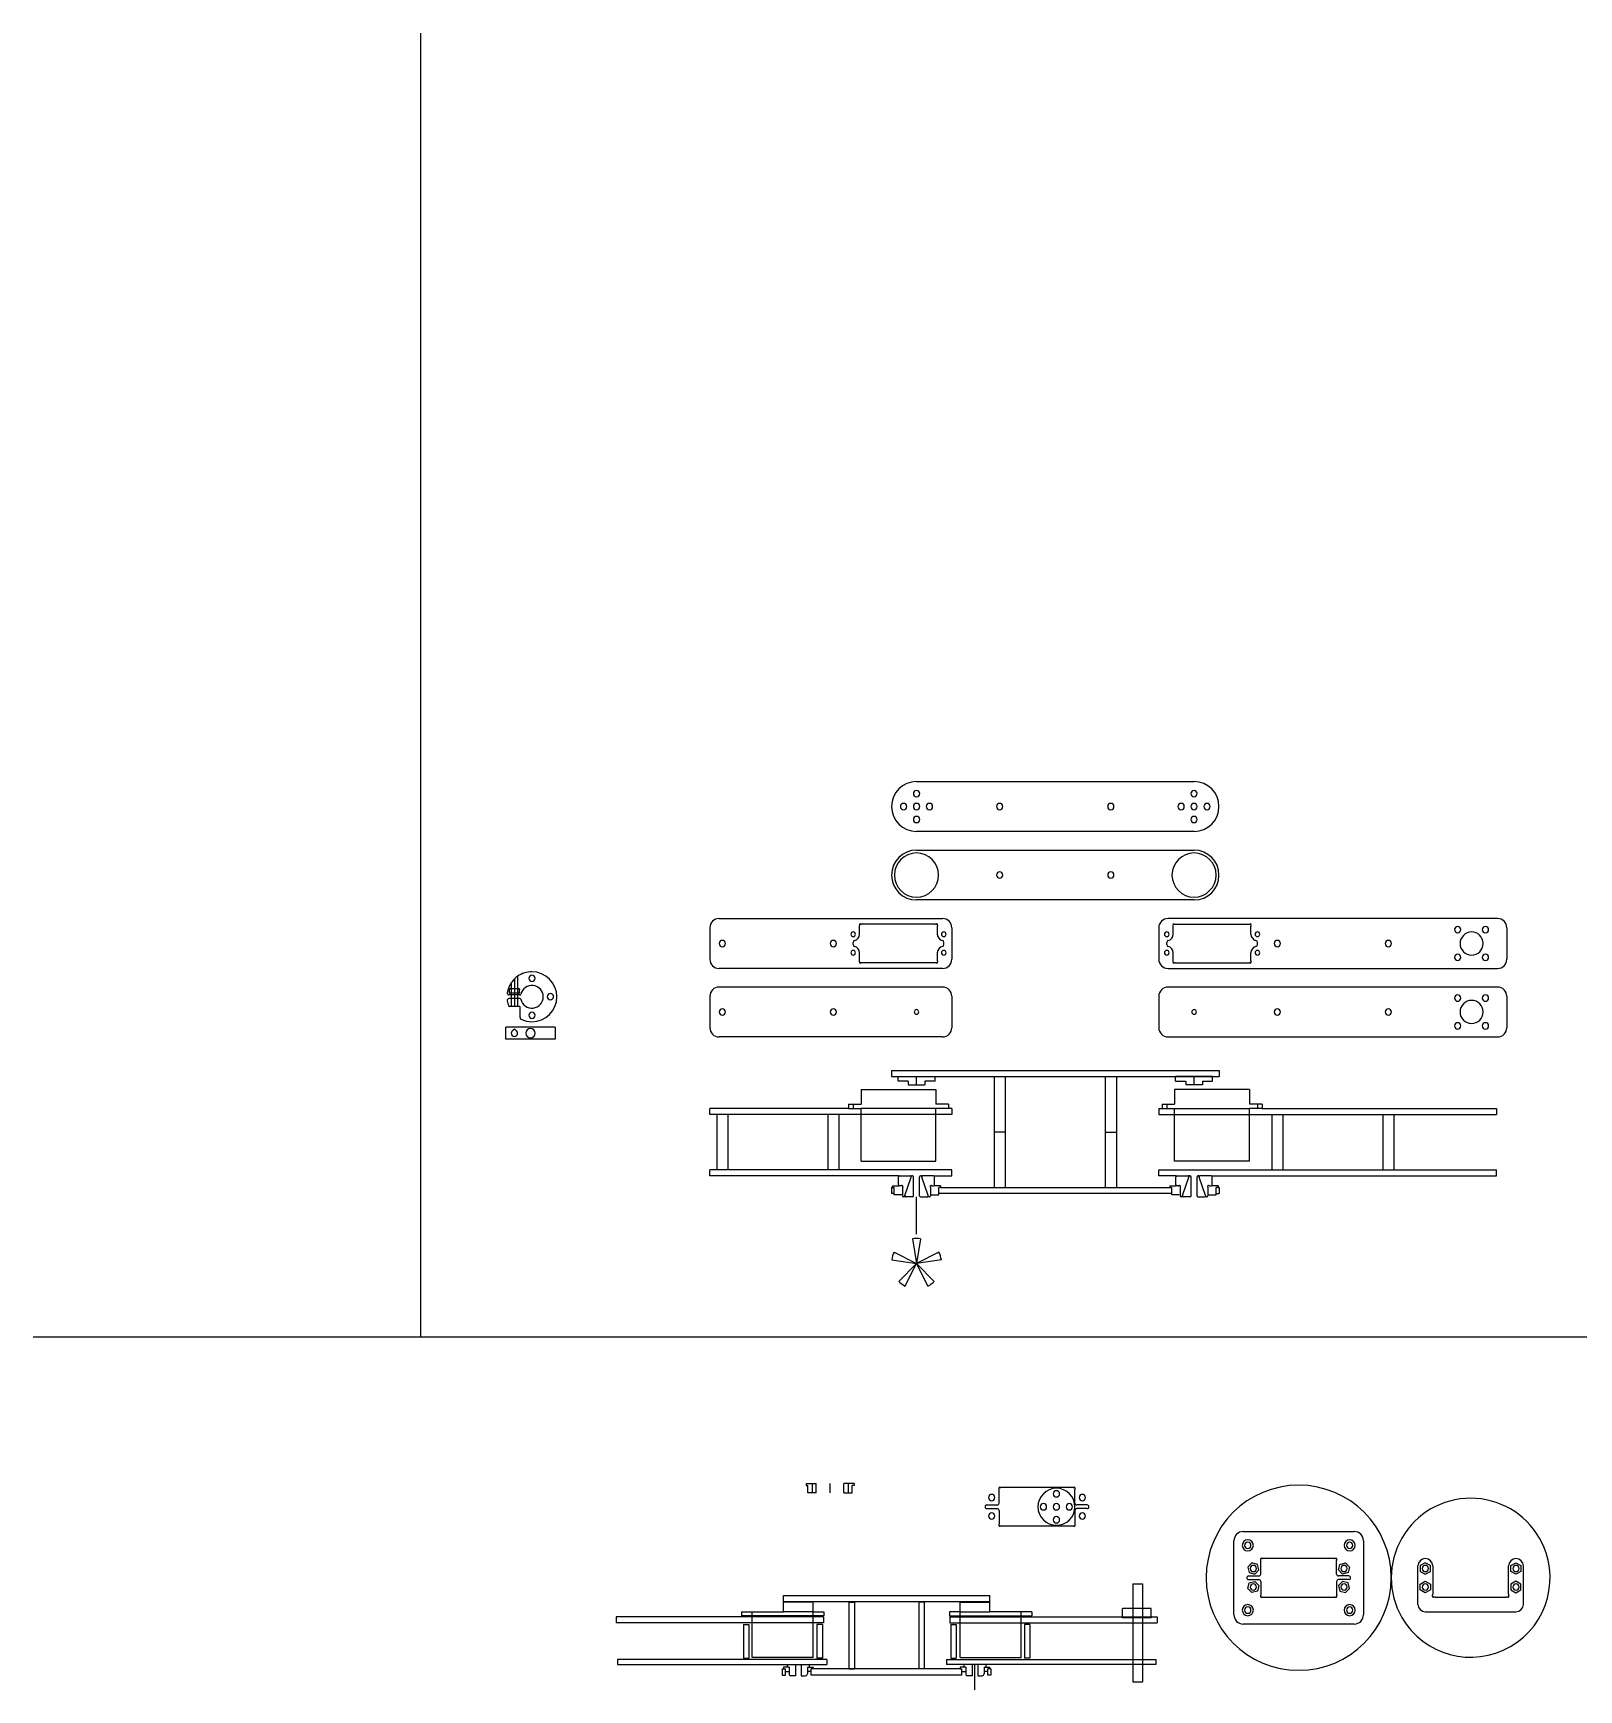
# Model space of a CAD drawing. Header units: inches. Extents: x -19.2 to 42.1, y -25 to 10.3.
# Drawn here: x -19.19 to 13.7, y -24.97 to 10.27 of the extents above; entities that cross this region are included whole.
import ezdxf

# ---------------------------------------------------------------- set-up
doc = ezdxf.new("R2010")
doc.units = ezdxf.units.IN
doc.layers.get('0').update_dxf_attribs({"linetype": 'CONTINUOUS'})
for name, color, linetype in [('1', 7, 'CONTINUOUS'), ('2', 7, 'CONTINUOUS'), ('22', 7, 'CONTINUOUS'), ('25', 7, 'CONTINUOUS'), ('3', 7, 'CONTINUOUS'), ('4', 7, 'CONTINUOUS'), ('5', 7, 'CONTINUOUS'), ('6', 7, 'CONTINUOUS'), ('9', 7, 'CONTINUOUS')]:
    doc.layers.add(name, color=color, linetype=linetype)

msp = doc.modelspace()

# ---------------------------------------------------------------- linework, layer by layer
at = {"color": 0, "linetype": 'CONTINUOUS'}
for p, q in [((-0.908, -14.245), (-0.908, -14.284)), ((-0.908, -14.245), (-0.78, -14.245)), ((-0.869, -14.442), (-0.869, -14.409)), ((-0.711, -14.442), (-0.869, -14.442)), ((-0.081, -14.442), (0.076, -14.442)), ((0.115, -14.245), (-0.012, -14.245)), ((0.076, -14.442), (0.076, -14.409)), ((0.115, -14.245), (0.115, -14.284)), ((4.997, -14.245), (4.997, -14.284)), ((4.997, -14.245), (5.125, -14.245)), ((5.037, -14.442), (5.037, -14.409)), ((5.194, -14.442), (5.037, -14.442)), ((5.824, -14.442), (5.982, -14.442)), ((6.021, -14.245), (5.893, -14.245)), ((5.982, -14.442), (5.982, -14.409)), ((6.021, -14.245), (6.021, -14.284)), ((-3.148, -24.43), (-3.148, -24.485)), ((-3.109, -24.485), (-3.148, -24.485)), ((-3.109, -24.485), (-3.109, -24.58)), ((-3.109, -24.58), (-3.109, -24.63)), ((-2.972, -24.669), (-3.069, -24.669)), ((-2.972, -24.43), (-2.972, -24.669)), ((-2.854, -24.43), (-2.854, -24.669)), ((-2.854, -24.669), (-2.756, -24.669)), ((-2.717, -24.485), (-2.717, -24.58)), ((-2.717, -24.485), (-2.678, -24.485)), ((-2.717, -24.58), (-2.717, -24.63)), ((-2.678, -24.43), (-2.678, -24.485)), ((0.846, -24.969), (0.846, -24.43))]:
    msp.add_line(p, q, dxfattribs=at)
for centre, start, end in [((-3.069, -24.63), 180, 270), ((-2.756, -24.63), 270, 360)]:
    msp.add_arc(centre, 0.0394, start, end, dxfattribs=at)
at = {"layer": '1', "color": 1, "linetype": 'CONTINUOUS'}
for p, q in [((4.597, -23.24), (3.99, -23.24)), ((3.99, -23.434), (3.99, -23.24)), ((4.597, -23.434), (4.597, -23.24)), ((4.597, -23.434), (3.99, -23.434)), ((-3.148, -24.485), (-3.227, -24.485)), ((-3.227, -24.485), (-3.227, -24.525)), ((-3.227, -24.525), (-3.187, -24.525)), ((-3.187, -24.58), (-3.187, -24.525)), ((-3.187, -24.58), (-3.109, -24.58)), ((-2.638, -24.58), (-2.717, -24.58)), ((-2.599, -24.525), (-2.638, -24.525)), ((-2.638, -24.58), (-2.638, -24.525)), ((-2.599, -24.485), (-2.599, -24.525)), ((0.532, -24.485), (0.532, -24.525)), ((0.611, -24.485), (0.532, -24.485)), ((0.532, -24.525), (0.571, -24.525)), ((0.571, -24.58), (0.571, -24.525)), ((0.571, -24.58), (0.65, -24.58)), ((1.12, -24.58), (1.042, -24.58)), ((1.081, -24.485), (1.16, -24.485)), ((1.16, -24.525), (1.12, -24.525)), ((1.12, -24.58), (1.12, -24.525)), ((1.16, -24.485), (1.16, -24.525))]:
    msp.add_line(p, q, dxfattribs=at)
at = {"layer": '2', "color": 2, "linetype": 'CONTINUOUS'}
for p, q in [((-0.79, -12.02), (-0.79, -11.922)), ((-0.79, -11.922), (-0.396, -11.922)), ((-0.396, -11.922), (-0.003, -11.922)), ((-0.003, -12.02), (-0.003, -11.922)), ((5.509, -11.922), (5.115, -11.922)), ((5.115, -12.02), (5.115, -11.922)), ((5.903, -11.922), (5.509, -11.922)), ((5.903, -12.02), (5.903, -11.922)), ((-1.577, -12.201), (0.017, -12.201)), ((-1.577, -12.201), (-1.577, -12.508)), ((-0.573, -12.02), (-0.79, -12.02)), ((-0.573, -12.02), (-0.573, -12.099)), ((-0.573, -12.099), (-0.396, -12.099)), ((-0.396, -12.099), (-0.219, -12.099)), ((-0.219, -12.02), (-0.219, -12.099)), ((-0.003, -12.02), (-0.219, -12.02)), ((0.017, -12.201), (0.017, -12.508)), ((6.69, -12.201), (5.096, -12.201)), ((5.096, -12.201), (5.096, -12.508)), ((5.115, -12.02), (5.332, -12.02)), ((5.332, -12.02), (5.332, -12.099)), ((5.509, -12.099), (5.332, -12.099)), ((5.686, -12.099), (5.509, -12.099)), ((5.686, -12.02), (5.686, -12.099)), ((5.686, -12.02), (5.903, -12.02)), ((6.69, -12.201), (6.69, -12.508)), ((-1.843, -12.508), (-1.577, -12.508)), ((-1.843, -12.508), (-1.843, -12.603)), ((-1.843, -12.603), (-1.577, -12.603)), ((-1.577, -13.725), (-1.577, -12.603)), ((0.283, -12.508), (0.017, -12.508)), ((0.283, -12.603), (0.017, -12.603)), ((0.017, -13.725), (0.017, -12.603)), ((0.283, -12.508), (0.283, -12.603)), ((4.83, -12.508), (4.83, -12.603)), ((4.83, -12.508), (5.096, -12.508)), ((4.83, -12.603), (5.096, -12.603)), ((5.096, -13.725), (5.096, -12.603)), ((6.956, -12.508), (6.69, -12.508)), ((6.956, -12.603), (6.69, -12.603)), ((6.69, -13.725), (6.69, -12.603)), ((6.956, -12.508), (6.956, -12.603)), ((-1.577, -13.725), (0.017, -13.725)), ((6.69, -13.725), (5.096, -13.725)), ((6.74, -22.269), (6.653, -22.356)), ((6.653, -22.356), (6.685, -22.474)), ((6.685, -22.474), (6.803, -22.506)), ((6.858, -22.301), (6.74, -22.269)), ((6.803, -22.506), (6.89, -22.419)), ((6.89, -22.419), (6.858, -22.301)), ((8.582, -22.419), (8.614, -22.301)), ((8.669, -22.506), (8.582, -22.419)), ((8.614, -22.301), (8.732, -22.269)), ((8.787, -22.474), (8.669, -22.506)), ((8.732, -22.269), (8.819, -22.356)), ((8.819, -22.356), (8.787, -22.474)), ((10.43, -22.265), (10.324, -22.326)), ((10.324, -22.326), (10.324, -22.449)), ((10.324, -22.449), (10.43, -22.51)), ((10.537, -22.326), (10.43, -22.265)), ((10.43, -22.51), (10.537, -22.449)), ((10.537, -22.449), (10.537, -22.326)), ((12.253, -22.326), (12.359, -22.265)), ((12.253, -22.449), (12.253, -22.326)), ((12.359, -22.51), (12.253, -22.449)), ((12.359, -22.265), (12.466, -22.326)), ((12.466, -22.449), (12.359, -22.51)), ((12.466, -22.326), (12.466, -22.449)), ((6.653, -22.813), (6.685, -22.694)), ((6.74, -22.9), (6.653, -22.813)), ((6.685, -22.694), (6.803, -22.663)), ((6.858, -22.868), (6.74, -22.9)), ((6.803, -22.663), (6.89, -22.749)), ((6.89, -22.749), (6.858, -22.868)), ((8.669, -22.663), (8.582, -22.749)), ((8.582, -22.749), (8.614, -22.868)), ((8.614, -22.868), (8.732, -22.9)), ((8.787, -22.694), (8.669, -22.663)), ((8.732, -22.9), (8.819, -22.813)), ((8.819, -22.813), (8.787, -22.694)), ((10.324, -22.72), (10.43, -22.658)), ((10.324, -22.842), (10.324, -22.72)), ((10.43, -22.904), (10.324, -22.842)), ((10.43, -22.658), (10.537, -22.72)), ((10.537, -22.842), (10.43, -22.904)), ((10.537, -22.72), (10.537, -22.842)), ((12.359, -22.658), (12.253, -22.72)), ((12.253, -22.72), (12.253, -22.842)), ((12.253, -22.842), (12.359, -22.904)), ((12.466, -22.72), (12.359, -22.658)), ((12.359, -22.904), (12.466, -22.842)), ((12.466, -22.842), (12.466, -22.72)), ((-3.23, -23.31), (-3.23, -23.104)), ((-2.597, -23.104), (-3.23, -23.104)), ((-2.597, -23.31), (-2.597, -23.104)), ((0.53, -23.31), (0.53, -23.104)), ((0.53, -23.104), (1.163, -23.104)), ((1.163, -23.31), (1.163, -23.104)), ((-4.123, -23.31), (-4.123, -23.392)), ((-4.123, -23.31), (-3.23, -23.31)), ((-2.37, -23.392), (-4.123, -23.392)), ((-3.896, -24.281), (-3.896, -23.31)), ((-2.597, -23.31), (-3.23, -23.31)), ((-2.597, -23.31), (-2.37, -23.31)), ((-2.597, -24.281), (-2.597, -23.31)), ((-2.37, -23.31), (-2.37, -23.392)), ((0.53, -23.31), (0.303, -23.31)), ((0.303, -23.31), (0.303, -23.392)), ((0.303, -23.392), (2.056, -23.392)), ((0.53, -24.281), (0.53, -23.31)), ((0.53, -23.31), (1.163, -23.31)), ((2.056, -23.31), (1.163, -23.31)), ((1.829, -24.281), (1.829, -23.31)), ((2.056, -23.31), (2.056, -23.392)), ((-2.597, -24.281), (-3.896, -24.281)), ((0.53, -24.281), (1.829, -24.281)), ((-2.678, -24.485), (-2.599, -24.485))]:
    msp.add_line(p, q, dxfattribs=at)
for centre, start, end in [((6.653, -21.895), 360, 180), ((8.819, -21.895), 360, 180), ((6.653, -21.895), 180, 360), ((8.819, -21.895), 180, 360), ((6.653, -23.273), 360, 180), ((8.819, -23.273), 360, 180), ((6.653, -23.273), 180, 360), ((8.819, -23.273), 180, 360)]:
    msp.add_arc(centre, 0.118, start, end, dxfattribs=at)
at = {"layer": '22', "color": 22, "linetype": 'CONTINUOUS'}
for p, q in [((-0.396, -12.099), (-0.396, -11.922)), ((5.509, -12.099), (5.509, -11.922)), ((-1.745, -12.508), (-1.745, -12.603)), ((4.928, -12.508), (4.928, -12.603)), ((6.858, -12.508), (6.858, -12.603))]:
    msp.add_line(p, q, dxfattribs=at)
at = {"layer": '25', "color": 25, "linetype": 'CONTINUOUS'}
for p, q in [((-8.952, -9.846), (-8.952, -10.431)), ((-8.885, -9.79), (-8.885, -10.431)), ((-9.019, -9.926), (-9.019, -10.431))]:
    msp.add_line(p, q, dxfattribs=at)
at = {"layer": '3', "color": 3, "linetype": 'CONTINUOUS'}
for p, q in [((-0.396, -5.648), (5.509, -5.648)), ((5.509, -6.711), (-0.396, -6.711)), ((-0.396, -7.104), (5.509, -7.104)), ((5.509, -8.167), (-0.396, -8.167)), ((-4.794, -8.758), (-4.794, -9.427)), ((-4.597, -8.561), (0.157, -8.561)), ((-1.607, -8.896), (-1.607, -8.723)), ((0.007, -8.683), (-1.568, -8.683)), ((0.047, -8.896), (0.047, -8.723)), ((0.354, -8.758), (0.354, -9.427)), ((4.759, -8.758), (4.759, -9.427)), ((11.968, -8.561), (4.956, -8.561)), ((5.066, -8.896), (5.066, -8.723)), ((5.106, -8.683), (6.68, -8.683)), ((6.72, -8.896), (6.72, -8.723)), ((12.165, -8.758), (12.165, -9.427)), ((-1.745, -9.117), (-1.745, -9.068)), ((0.184, -9.117), (0.184, -9.068)), ((4.928, -9.117), (4.928, -9.068)), ((6.858, -9.117), (6.858, -9.068)), ((-1.607, -9.463), (-1.607, -9.289)), ((0.007, -9.502), (-1.568, -9.502)), ((0.047, -9.463), (0.047, -9.289)), ((5.066, -9.463), (5.066, -9.289)), ((5.106, -9.502), (6.68, -9.502)), ((6.72, -9.463), (6.72, -9.289)), ((0.157, -9.624), (-4.597, -9.624)), ((4.956, -9.624), (11.968, -9.624)), ((-4.794, -10.215), (-4.794, -10.884)), ((0.157, -10.018), (-4.597, -10.018)), ((0.354, -10.215), (0.354, -10.884)), ((4.759, -10.215), (4.759, -10.884)), ((11.968, -10.018), (4.956, -10.018)), ((12.165, -10.215), (12.165, -10.884)), ((0.157, -11.081), (-4.597, -11.081)), ((4.956, -11.081), (11.968, -11.081)), ((-4.794, -12.728), (-4.794, -12.603)), ((-1.843, -12.603), (-4.794, -12.603)), ((0.017, -12.603), (-1.577, -12.603)), ((0.354, -12.603), (0.283, -12.603)), ((0.354, -12.603), (0.354, -12.728)), ((4.759, -12.603), (4.759, -12.728)), ((4.759, -12.603), (4.83, -12.603)), ((5.096, -12.603), (6.69, -12.603)), ((6.956, -12.603), (11.946, -12.603)), ((11.946, -12.603), (11.946, -12.728)), ((0.354, -12.728), (-4.794, -12.728)), ((-4.648, -12.728), (-4.648, -13.909)), ((-4.412, -12.728), (-4.412, -13.909)), ((-2.286, -12.728), (-2.286, -13.909)), ((-2.05, -12.728), (-2.05, -13.909)), ((4.759, -12.728), (11.946, -12.728)), ((7.163, -12.728), (7.163, -13.909)), ((7.399, -12.728), (7.399, -13.909)), ((9.525, -12.728), (9.525, -13.909)), ((9.761, -12.728), (9.761, -13.909)), ((1.493, -13.103), (1.257, -13.103)), ((1.257, -13.103), (1.257, -14.284)), ((1.493, -13.103), (1.493, -14.284)), ((3.619, -13.103), (3.856, -13.103)), ((3.619, -13.103), (3.619, -14.284)), ((3.856, -13.103), (3.856, -14.284)), ((-4.794, -14.034), (-4.794, -13.909)), ((0.354, -13.909), (-4.794, -13.909)), ((-0.78, -14.034), (-4.794, -14.034)), ((-0.012, -14.034), (0.354, -14.034)), ((0.354, -14.034), (0.354, -13.909)), ((4.759, -14.034), (4.759, -13.909)), ((4.759, -13.909), (11.946, -13.909)), ((5.125, -14.034), (4.759, -14.034)), ((5.893, -14.034), (11.946, -14.034)), ((11.946, -14.034), (11.946, -13.909)), ((-2.747, -20.58), (-2.747, -20.619)), ((-2.747, -20.58), (-2.619, -20.58)), ((-2.747, -20.619), (-2.708, -20.619)), ((-2.708, -20.777), (-2.708, -20.619)), ((-2.619, -20.777), (-2.708, -20.777)), ((-2.619, -20.58), (-2.619, -20.777)), ((-2.619, -20.58), (-2.531, -20.58)), ((-2.531, -20.777), (-2.619, -20.777)), ((-2.531, -20.777), (-2.531, -20.58)), ((-2.235, -20.777), (-2.235, -20.58)), ((-1.852, -20.58), (-1.94, -20.58)), ((-1.94, -20.777), (-1.94, -20.58)), ((-1.94, -20.777), (-1.852, -20.777)), ((-1.852, -20.58), (-1.852, -20.777)), ((-1.724, -20.58), (-1.852, -20.58)), ((-1.852, -20.777), (-1.763, -20.777)), ((-1.763, -20.777), (-1.763, -20.619)), ((-1.724, -20.619), (-1.763, -20.619)), ((-1.724, -20.58), (-1.724, -20.619)), ((-2.379, -23.412), (-6.789, -23.412)), ((-6.789, -23.412), (-6.789, -23.546)), ((-2.379, -23.546), (-6.789, -23.546)), ((-2.379, -23.412), (-2.379, -23.546)), ((0.312, -23.412), (4.722, -23.412)), ((0.312, -23.412), (0.312, -23.546)), ((0.312, -23.546), (4.722, -23.546)), ((4.722, -23.412), (4.722, -23.546)), ((-2.307, -24.322), (-6.762, -24.322)), ((-6.762, -24.322), (-6.762, -24.43)), ((-6.762, -24.43), (-2.307, -24.43)), ((-2.307, -24.322), (-2.307, -24.43)), ((0.24, -24.322), (4.695, -24.322)), ((0.24, -24.322), (0.24, -24.43)), ((0.611, -24.43), (0.24, -24.43)), ((0.611, -24.43), (0.611, -24.485)), ((0.787, -24.43), (0.611, -24.43)), ((0.65, -24.485), (0.611, -24.485)), ((0.65, -24.485), (0.65, -24.58)), ((0.65, -24.58), (0.65, -24.63)), ((0.787, -24.669), (0.689, -24.669)), ((0.787, -24.43), (0.787, -24.669)), ((0.846, -24.43), (0.787, -24.43)), ((0.905, -24.43), (0.846, -24.43)), ((0.905, -24.43), (0.905, -24.669)), ((1.081, -24.43), (0.905, -24.43)), ((0.905, -24.669), (1.002, -24.669)), ((1.042, -24.485), (1.081, -24.485)), ((1.042, -24.485), (1.042, -24.58)), ((1.042, -24.58), (1.042, -24.63)), ((1.081, -24.43), (1.081, -24.485)), ((4.204, -24.43), (1.081, -24.43)), ((4.41, -24.43), (4.204, -24.43)), ((4.695, -24.43), (4.41, -24.43)), ((4.695, -24.322), (4.695, -24.43))]:
    msp.add_line(p, q, dxfattribs=at)
for centre, radius, start, end in [((-0.396, -6.179), 0.531, 90, 270), ((-0.396, -5.904), 0.0669, 90, 270), ((-0.396, -5.904), 0.0669, 270, 90), ((5.509, -5.904), 0.0669, 90, 270), ((5.509, -6.179), 0.531, 270, 90), ((5.509, -5.904), 0.0669, 270, 90), ((-0.672, -6.179), 0.0669, 360, 180), ((-0.672, -6.179), 0.0669, 180, 360), ((-0.396, -6.179), 0.0669, 360, 180), ((-0.396, -6.179), 0.0669, 180, 360), ((-0.121, -6.179), 0.0669, 0, 180), ((-0.121, -6.179), 0.0669, 180, 0), ((1.375, -6.179), 0.0669, 0, 180), ((1.375, -6.179), 0.0669, 180, 0), ((3.738, -6.179), 0.0669, 360, 180), ((3.738, -6.179), 0.0669, 180, 0), ((5.234, -6.179), 0.0669, 360, 180), ((5.234, -6.179), 0.0669, 180, 360), ((5.509, -6.179), 0.0669, 360, 180), ((5.509, -6.179), 0.0669, 180, 360), ((5.785, -6.179), 0.0669, 0, 180), ((5.785, -6.179), 0.0669, 180, 0), ((-0.396, -6.455), 0.0669, 90, 270), ((-0.396, -6.455), 0.0669, 270, 90), ((5.509, -6.455), 0.0669, 90, 270), ((5.509, -6.455), 0.0669, 270, 90), ((-0.396, -7.636), 0.531, 90, 270), ((5.509, -7.636), 0.531, 270, 90), ((1.375, -7.636), 0.0669, 360, 180), ((1.375, -7.636), 0.0669, 180, 0), ((3.738, -7.636), 0.0669, 360, 180), ((3.738, -7.636), 0.0669, 180, 0), ((-4.597, -8.758), 0.197, 90, 180), ((-1.593, -8.697), 0.0197, 64.4712, 205.5288), ((-1.646, -8.723), 0.0394, 360, 25.5288), ((-1.568, -8.644), 0.0394, 244.4712, 270), ((0.007, -8.644), 0.0394, 270, 295.5288), ((0.033, -8.697), 0.0197, 334.4712, 115.5288), ((0.086, -8.723), 0.0394, 154.4712, 180), ((0.157, -8.758), 0.197, 360, 90), ((4.956, -8.758), 0.197, 90, 180), ((5.08, -8.697), 0.0197, 64.4712, 205.5288), ((5.027, -8.723), 0.0394, 360, 25.5288), ((5.106, -8.644), 0.0394, 244.4712, 270), ((6.68, -8.644), 0.0394, 270, 295.5288), ((6.706, -8.697), 0.0197, 334.4712, 115.5288), ((6.759, -8.723), 0.0394, 154.4712, 180), ((11.119, -8.797), 0.0669, 360, 180), ((11.119, -8.797), 0.0669, 180, 360), ((11.71, -8.797), 0.0669, 360, 180), ((11.71, -8.797), 0.0669, 180, 360), ((11.968, -8.758), 0.197, 360, 90), ((-4.53, -9.093), 0.0669, 360, 180), ((-4.53, -9.093), 0.0669, 180, 360), ((-2.168, -9.093), 0.0669, 360, 180), ((-2.168, -9.093), 0.0669, 180, 360), ((-1.705, -9.068), 0.0394, 102.8396, 180), ((-1.705, -9.117), 0.0394, 180, 257.1604), ((-1.745, -8.896), 0.138, 282.8396, 0), ((-1.745, -9.289), 0.138, 360, 77.1604), ((0.184, -8.896), 0.138, 180, 257.1604), ((0.184, -9.289), 0.138, 102.8396, 180), ((0.145, -9.068), 0.0394, 360, 77.1604), ((0.145, -9.117), 0.0394, 282.8396, 360), ((4.968, -9.068), 0.0394, 102.8396, 180), ((4.968, -9.117), 0.0394, 180, 257.1604), ((4.928, -8.896), 0.138, 282.8396, 0), ((4.928, -9.289), 0.138, 360, 77.1604), ((6.858, -8.896), 0.138, 180, 257.1604), ((6.858, -9.289), 0.138, 102.8396, 180), ((6.818, -9.068), 0.0394, 360, 77.1604), ((6.818, -9.117), 0.0394, 282.8396, 0), ((7.281, -9.093), 0.0669, 360, 180), ((7.281, -9.093), 0.0669, 180, 360), ((9.643, -9.093), 0.0669, 360, 180), ((9.643, -9.093), 0.0669, 180, 360), ((11.415, -9.093), 0.246, 360, 180), ((11.415, -9.093), 0.246, 180, 360), ((-4.597, -9.427), 0.197, 180, 270), ((-1.593, -9.488), 0.0197, 154.4712, 295.5288), ((-1.646, -9.463), 0.0394, 334.4712, 360), ((-1.568, -9.541), 0.0394, 90, 115.5288), ((0.007, -9.541), 0.0394, 64.4712, 90), ((0.033, -9.488), 0.0197, 244.4712, 25.5288), ((0.086, -9.463), 0.0394, 180, 205.5288), ((0.157, -9.427), 0.197, 270, 0), ((4.956, -9.427), 0.197, 180, 270), ((5.08, -9.488), 0.0197, 154.4712, 295.5288), ((5.027, -9.463), 0.0394, 334.4712, 360), ((5.106, -9.541), 0.0394, 90, 115.5288), ((6.68, -9.541), 0.0394, 64.4712, 90), ((6.706, -9.488), 0.0197, 244.4712, 25.5288), ((6.759, -9.463), 0.0394, 180, 205.5288), ((11.119, -9.388), 0.0669, 360, 180), ((11.119, -9.388), 0.0669, 180, 0), ((11.71, -9.388), 0.0669, 360, 180), ((11.71, -9.388), 0.0669, 180, 360), ((11.968, -9.427), 0.197, 270, 0), ((-4.597, -10.215), 0.197, 90, 180), ((0.157, -10.215), 0.197, 360, 90), ((4.956, -10.215), 0.197, 90, 180), ((11.119, -10.254), 0.0669, 360, 180), ((11.71, -10.254), 0.0669, 360, 180), ((11.968, -10.215), 0.197, 360, 90), ((-4.53, -10.549), 0.0669, 360, 180), ((-4.53, -10.549), 0.0669, 180, 360), ((-2.168, -10.549), 0.0669, 360, 180), ((-2.168, -10.549), 0.0669, 180, 360), ((7.281, -10.549), 0.0669, 360, 180), ((7.281, -10.549), 0.0669, 180, 360), ((9.643, -10.549), 0.0669, 360, 180), ((9.643, -10.549), 0.0669, 180, 360), ((11.119, -10.254), 0.0669, 180, 360), ((11.415, -10.549), 0.246, 360, 180), ((11.415, -10.549), 0.246, 180, 360), ((11.71, -10.254), 0.0669, 180, 360), ((-4.597, -10.884), 0.197, 180, 270), ((0.157, -10.884), 0.197, 270, 0), ((4.956, -10.884), 0.197, 180, 270), ((11.119, -10.845), 0.0669, 360, 180), ((11.119, -10.845), 0.0669, 180, 0), ((11.71, -10.845), 0.0669, 360, 180), ((11.71, -10.845), 0.0669, 180, 360), ((11.968, -10.884), 0.197, 270, 0), ((0.689, -24.63), 0.0394, 180, 270), ((1.002, -24.63), 0.0394, 270, 360)]:
    msp.add_arc(centre, radius, start, end, dxfattribs=at)
at = {"layer": '4', "color": 4, "linetype": 'CONTINUOUS'}
for p, q in [((-0.928, -11.797), (-0.928, -11.922)), ((-0.928, -11.797), (6.041, -11.797)), ((-0.928, -11.922), (6.041, -11.922)), ((1.257, -11.922), (1.257, -13.103)), ((1.493, -11.922), (1.493, -13.103)), ((3.619, -11.922), (3.619, -13.103)), ((3.856, -11.922), (3.856, -13.103)), ((6.041, -11.797), (6.041, -11.922)), ((-0.908, -14.284), (-0.928, -14.284)), ((-0.928, -14.284), (-0.928, -14.409)), ((-0.869, -14.409), (-0.928, -14.409)), ((-0.908, -14.284), (-0.869, -14.284)), ((-0.869, -14.409), (-0.869, -14.284)), ((0.115, -14.284), (0.076, -14.284)), ((0.076, -14.409), (0.076, -14.284)), ((5.037, -14.409), (0.076, -14.409)), ((0.115, -14.284), (4.997, -14.284)), ((4.997, -14.284), (5.037, -14.284)), ((5.037, -14.409), (5.037, -14.284)), ((5.982, -14.409), (5.982, -14.284)), ((6.021, -14.284), (5.982, -14.284)), ((5.982, -14.409), (6.041, -14.409)), ((6.021, -14.284), (6.041, -14.284)), ((6.041, -14.284), (6.041, -14.409)), ((1.36, -20.996), (1.36, -20.705)), ((2.935, -20.665), (1.4, -20.665)), ((2.974, -20.996), (2.974, -20.705)), ((1.102, -21.036), (1.321, -21.036)), ((1.102, -21.114), (1.321, -21.114)), ((3.232, -21.036), (3.014, -21.036)), ((3.232, -21.114), (3.014, -21.114)), ((1.36, -21.154), (1.36, -21.445)), ((2.935, -21.484), (1.4, -21.484)), ((2.974, -21.154), (2.974, -21.445)), ((6.358, -23.372), (6.358, -21.797)), ((6.555, -21.6), (8.917, -21.6)), ((9.114, -21.797), (9.114, -23.372)), ((8.504, -22.175), (6.968, -22.175)), ((6.671, -22.545), (6.89, -22.545)), ((6.929, -22.506), (6.929, -22.214)), ((8.543, -22.506), (8.543, -22.214)), ((8.801, -22.545), (8.583, -22.545)), ((10.273, -23.151), (10.273, -22.332)), ((10.588, -22.332), (10.588, -22.935)), ((12.202, -22.935), (12.202, -22.332)), ((12.517, -23.151), (12.517, -22.332)), ((6.671, -22.624), (6.89, -22.624)), ((6.929, -22.663), (6.929, -22.954)), ((8.543, -22.663), (8.543, -22.954)), ((8.801, -22.624), (8.583, -22.624)), ((-3.23, -23.096), (-3.23, -22.962)), ((-3.23, -22.962), (1.163, -22.962)), ((1.163, -23.096), (-3.23, -23.096)), ((1.163, -23.096), (1.163, -22.962)), ((6.968, -22.994), (8.504, -22.994)), ((10.647, -22.994), (12.143, -22.994)), ((8.917, -23.569), (6.555, -23.569)), ((10.43, -23.309), (12.359, -23.309)), ((-3.255, -24.525), (-3.255, -24.659)), ((-3.255, -24.525), (-3.227, -24.525)), ((-3.255, -24.659), (-3.187, -24.659)), ((-3.187, -24.659), (-3.187, -24.58)), ((-2.638, -24.659), (-2.638, -24.58)), ((0.571, -24.659), (-2.638, -24.659)), ((0.532, -24.525), (-2.599, -24.525)), ((0.571, -24.659), (0.571, -24.58)), ((1.12, -24.659), (1.12, -24.58)), ((1.188, -24.659), (1.12, -24.659)), ((1.188, -24.525), (1.16, -24.525)), ((1.188, -24.525), (1.188, -24.659))]:
    msp.add_line(p, q, dxfattribs=at)
for centre, radius, start, end in [((1.374, -20.679), 0.0197, 64.4712, 205.5288), ((1.321, -20.705), 0.0394, 360, 25.5288), ((1.4, -20.626), 0.0394, 244.4712, 270), ((2.935, -20.626), 0.0394, 270, 295.5288), ((2.96, -20.679), 0.0197, 334.4712, 115.5288), ((3.014, -20.705), 0.0394, 154.4712, 180), ((1.102, -21.075), 0.0394, 90, 270), ((1.203, -20.878), 0.0669, 360, 180), ((1.203, -20.878), 0.0669, 180, 360), ((1.321, -20.996), 0.0394, 270, 360), ((1.321, -21.154), 0.0394, 360, 90), ((3.014, -20.996), 0.0394, 180, 270), ((3.014, -21.154), 0.0394, 90, 180), ((3.132, -20.878), 0.0669, 360, 180), ((3.132, -20.878), 0.0669, 180, 360), ((3.232, -21.075), 0.0394, 270, 90), ((1.203, -21.272), 0.0669, 360, 180), ((1.203, -21.272), 0.0669, 180, 360), ((1.374, -21.47), 0.0197, 154.4712, 295.5288), ((1.321, -21.445), 0.0394, 334.4712, 360), ((1.4, -21.524), 0.0394, 90, 115.5288), ((2.935, -21.524), 0.0394, 64.4712, 90), ((2.96, -21.47), 0.0197, 244.4712, 25.5288), ((3.014, -21.445), 0.0394, 180, 205.5288), ((3.132, -21.272), 0.0669, 360, 180), ((3.132, -21.272), 0.0669, 180, 360), ((6.555, -21.797), 0.197, 90, 180), ((6.653, -21.895), 0.0669, 360, 180), ((8.819, -21.895), 0.0669, 360, 180), ((8.917, -21.797), 0.197, 360, 90), ((6.653, -21.895), 0.0669, 180, 360), ((6.943, -22.189), 0.0197, 64.4712, 205.5288), ((6.89, -22.214), 0.0394, 360, 25.5288), ((6.968, -22.135), 0.0394, 244.4712, 270), ((8.504, -22.135), 0.0394, 270, 295.5288), ((8.529, -22.189), 0.0197, 334.4712, 115.5288), ((8.583, -22.214), 0.0394, 154.4712, 180), ((8.819, -21.895), 0.0669, 180, 360), ((10.43, -22.332), 0.157, 360, 180), ((12.359, -22.332), 0.157, 0, 180), ((6.671, -22.584), 0.0394, 90, 270), ((6.772, -22.387), 0.0669, 360, 180), ((6.772, -22.387), 0.0669, 180, 360), ((6.89, -22.506), 0.0394, 270, 360), ((8.583, -22.506), 0.0394, 180, 270), ((8.701, -22.387), 0.0669, 360, 180), ((8.701, -22.387), 0.0669, 180, 360), ((8.801, -22.584), 0.0394, 270, 90), ((10.43, -22.387), 0.0669, 360, 180), ((10.43, -22.387), 0.0669, 180, 360), ((12.359, -22.387), 0.0669, 360, 180), ((12.359, -22.387), 0.0669, 180, 360), ((6.772, -22.781), 0.0669, 360, 180), ((6.772, -22.781), 0.0669, 180, 360), ((6.89, -22.663), 0.0394, 360, 90), ((8.583, -22.663), 0.0394, 90, 180), ((8.701, -22.781), 0.0669, 360, 180), ((8.701, -22.781), 0.0669, 180, 360), ((10.43, -22.781), 0.0669, 360, 180), ((10.43, -22.781), 0.0669, 180, 360), ((12.359, -22.781), 0.0669, 360, 180), ((12.359, -22.781), 0.0669, 180, 360), ((6.653, -23.273), 0.0669, 360, 180), ((6.943, -22.98), 0.0197, 154.4712, 295.5288), ((6.89, -22.954), 0.0394, 334.4712, 360), ((6.968, -23.033), 0.0394, 90, 115.5288), ((8.504, -23.033), 0.0394, 64.4712, 90), ((8.529, -22.98), 0.0197, 244.4712, 25.5288), ((8.583, -22.954), 0.0394, 180, 205.5288), ((8.819, -23.273), 0.0669, 360, 180), ((10.43, -23.151), 0.157, 180, 270), ((10.602, -22.98), 0.0197, 165.3426, 284.6574), ((10.43, -22.935), 0.157, 345.3426, 0), ((10.647, -23.151), 0.157, 90, 104.6574), ((12.143, -23.151), 0.157, 75.3426, 90), ((12.188, -22.98), 0.0197, 255.3426, 14.6574), ((12.359, -22.935), 0.157, 180, 194.6574), ((12.359, -23.151), 0.157, 270, 360), ((6.555, -23.372), 0.197, 180, 270), ((6.653, -23.273), 0.0669, 180, 360), ((8.819, -23.273), 0.0669, 180, 360), ((8.917, -23.372), 0.197, 270, 360)]:
    msp.add_arc(centre, radius, start, end, dxfattribs=at)
at = {"layer": '5', "color": 5, "linetype": 'CONTINUOUS'}
for p, q in [((-8.835, -10.186), (-9.066, -10.186)), ((-9.06, -10.127), (-9.06, -10.076)), ((-8.863, -10.056), (-9.04, -10.056)), ((-8.863, -10.146), (-9.04, -10.146)), ((-8.844, -10.127), (-8.844, -10.076)), ((-8.835, -10.265), (-9.066, -10.265)), ((-9.019, -10.431), (-9.057, -10.431)), ((-8.952, -10.431), (-9.019, -10.431)), ((-8.885, -10.431), (-8.952, -10.431)), ((-8.853, -10.431), (-8.885, -10.431)), ((-8.834, -10.45), (-8.834, -10.668)), ((-9.133, -11.127), (-9.133, -10.875)), ((-8.087, -10.875), (-9.133, -10.875)), ((-8.999, -10.953), (-8.952, -10.906)), ((-8.905, -10.953), (-8.952, -10.906)), ((-8.087, -10.875), (-8.087, -11.127)), ((-8.087, -11.127), (-9.133, -11.127)), ((4.204, -22.715), (4.41, -22.715)), ((4.204, -22.715), (4.204, -24.43)), ((4.41, -22.715), (4.41, -24.43)), ((-1.835, -23.106), (-1.719, -23.106)), ((-1.835, -23.106), (-1.835, -24.519)), ((-1.719, -23.106), (-1.719, -24.519)), ((-0.232, -23.106), (-0.348, -23.106)), ((-0.348, -23.106), (-0.348, -24.519)), ((-0.232, -23.106), (-0.232, -24.519)), ((-4.081, -23.582), (-3.965, -23.582)), ((-4.081, -23.582), (-4.081, -24.296)), ((-3.965, -23.582), (-3.965, -24.296)), ((-2.399, -23.582), (-2.515, -23.582)), ((-2.515, -23.582), (-2.515, -24.296)), ((-2.399, -23.582), (-2.399, -24.296)), ((0.332, -23.582), (0.448, -23.582)), ((0.332, -23.582), (0.332, -24.296)), ((0.448, -23.582), (0.448, -24.296)), ((2.014, -23.582), (1.898, -23.582)), ((1.898, -23.582), (1.898, -24.296)), ((2.014, -23.582), (2.014, -24.296)), ((-4.081, -24.296), (-3.965, -24.296)), ((-2.399, -24.296), (-2.515, -24.296)), ((0.332, -24.296), (0.448, -24.296)), ((2.014, -24.296), (1.898, -24.296)), ((-1.835, -24.519), (-1.719, -24.519)), ((-0.232, -24.519), (-0.348, -24.519)), ((4.204, -24.43), (4.204, -24.796)), ((4.41, -24.43), (4.41, -24.796)), ((4.204, -24.796), (4.41, -24.796))]:
    msp.add_line(p, q, dxfattribs=at)
for centre, radius, start, end in [((-0.396, -7.636), 0.47, 360, 180), ((5.509, -7.636), 0.47, 360, 180), ((-0.396, -7.636), 0.47, 180, 360), ((5.509, -7.636), 0.47, 180, 360), ((-1.745, -8.896), 0.0492, 360, 180), ((-1.745, -8.896), 0.0492, 180, 0), ((0.184, -8.896), 0.0492, 360, 180), ((0.184, -8.896), 0.0492, 180, 360), ((4.928, -8.896), 0.0492, 360, 180), ((4.928, -8.896), 0.0492, 180, 0), ((6.858, -8.896), 0.0492, 360, 180), ((6.858, -8.896), 0.0492, 180, 0), ((-1.745, -9.289), 0.0492, 360, 180), ((-1.745, -9.289), 0.0492, 180, 360), ((0.184, -9.289), 0.0492, 360, 180), ((0.184, -9.289), 0.0492, 180, 0), ((4.928, -9.289), 0.0492, 360, 180), ((4.928, -9.289), 0.0492, 180, 0), ((6.858, -9.289), 0.0492, 360, 180), ((6.858, -9.289), 0.0492, 180, 0), ((-8.58, -10.225), 0.531, 134.427, 145.6825), ((-8.58, -10.225), 0.531, 125.0348, 134.427), ((-8.58, -10.225), 0.531, 90, 125.0348), ((-8.58, -9.832), 0.0669, 0, 180), ((-8.58, -9.832), 0.0669, 180, 0), ((-8.58, -10.225), 0.531, 270, 90), ((-9.066, -10.146), 0.0394, 170.7931, 270), ((-8.58, -10.225), 0.531, 145.6825, 170.7931), ((-9.053, -10.063), 0.00984, 64.4712, 205.5288), ((-9.053, -10.14), 0.00984, 154.4712, 295.5288), ((-9.08, -10.076), 0.0197, 0, 25.5288), ((-9.08, -10.127), 0.0197, 334.4712, 360), ((-9.04, -10.036), 0.0197, 244.4712, 270), ((-9.04, -10.166), 0.0197, 90, 115.5288), ((-8.863, -10.036), 0.0197, 270, 295.5288), ((-8.863, -10.166), 0.0197, 64.4712, 90), ((-8.851, -10.063), 0.00984, 334.4712, 115.5288), ((-8.851, -10.14), 0.00984, 244.4712, 25.5288), ((-8.824, -10.076), 0.0197, 154.4712, 180), ((-8.824, -10.127), 0.0197, 180, 205.5288), ((-8.835, -10.166), 0.0197, 270, 346.964), ((-8.58, -10.225), 0.242, 360, 166.964), ((-8.186, -10.225), 0.0669, 90, 270), ((-8.186, -10.225), 0.0669, 270, 90), ((-9.066, -10.304), 0.0394, 90, 189.2069), ((-8.58, -10.225), 0.531, 189.2069, 201.2889), ((-9.057, -10.411), 0.0197, 201.2889, 270), ((-8.853, -10.45), 0.0197, 360, 90), ((-8.835, -10.284), 0.0197, 13.036, 90), ((-8.58, -10.225), 0.242, 193.036, 0), ((-8.58, -10.619), 0.0669, 360, 180), ((-0.396, -10.549), 0.0492, 360, 180), ((-0.396, -10.549), 0.0492, 180, 360), ((5.509, -10.549), 0.0492, 360, 180), ((5.509, -10.549), 0.0492, 180, 0), ((-8.794, -10.668), 0.0394, 180, 244.1511), ((-8.58, -10.225), 0.531, 244.1511, 270), ((-8.58, -10.619), 0.0669, 180, 360), ((-8.952, -11.001), 0.0669, 135, 180), ((-8.952, -11.001), 0.0669, 180, 360), ((-8.952, -11.001), 0.0669, 360, 45)]:
    msp.add_arc(centre, radius, start, end, dxfattribs=at)
at = {"layer": '6', "color": 6, "linetype": 'CONTINUOUS'}
for p, q in [((-10.953, 10.273), (-10.953, -17.466)), ((34.648, -17.466), (-19.194, -17.466))]:
    msp.add_line(p, q, dxfattribs=at)
for centre, radius, start, end in [((-8.61, -11.001), 0.0984, 360, 180), ((-8.61, -11.001), 0.0984, 180, 360), ((2.581, -21.075), 0.394, 360, 180), ((2.581, -20.799), 0.0669, 90, 270), ((2.581, -20.799), 0.0669, 270, 90), ((7.736, -22.584), 1.969, 360, 180), ((2.581, -21.075), 0.394, 180, 360), ((2.305, -21.075), 0.0669, 0, 180), ((2.305, -21.075), 0.0669, 180, 0), ((2.581, -21.075), 0.0669, 360, 180), ((2.581, -21.075), 0.0669, 180, 360), ((2.856, -21.075), 0.0669, 360, 180), ((2.856, -21.075), 0.0669, 180, 360), ((11.395, -22.584), 1.69, 30, 210), ((2.581, -21.351), 0.0669, 90, 270), ((2.581, -21.351), 0.0669, 270, 90), ((11.395, -22.584), 1.69, 210, 30), ((7.736, -22.584), 1.969, 180, 360)]:
    msp.add_arc(centre, radius, start, end, dxfattribs=at)
at = {"layer": '9', "color": 9, "linetype": 'CONTINUOUS'}
for p, q in [((-0.78, -14.225), (-0.78, -14.054)), ((-0.76, -14.034), (-0.526, -14.034)), ((-0.643, -14.455), (-0.508, -14.06)), ((-0.508, -14.06), (-0.503, -14.047)), ((-0.485, -14.034), (-0.479, -14.034)), ((-0.459, -14.461), (-0.459, -14.054)), ((-0.333, -14.461), (-0.333, -14.054)), ((-0.308, -14.034), (-0.314, -14.034)), ((-0.285, -14.06), (-0.289, -14.047)), ((-0.149, -14.455), (-0.285, -14.06)), ((-0.032, -14.034), (-0.266, -14.034)), ((-0.012, -14.225), (-0.012, -14.054)), ((5.125, -14.225), (5.125, -14.054)), ((5.145, -14.034), (5.379, -14.034)), ((5.262, -14.455), (5.398, -14.06)), ((5.398, -14.06), (5.402, -14.047)), ((5.421, -14.034), (5.427, -14.034)), ((5.446, -14.461), (5.446, -14.054)), ((5.572, -14.461), (5.572, -14.054)), ((5.598, -14.034), (5.592, -14.034)), ((5.621, -14.06), (5.616, -14.047)), ((5.756, -14.455), (5.621, -14.06)), ((5.873, -14.034), (5.639, -14.034)), ((5.893, -14.225), (5.893, -14.054)), ((-0.726, -14.245), (-0.76, -14.245)), ((-0.692, -14.279), (-0.692, -14.461)), ((-0.101, -14.279), (-0.101, -14.461)), ((-0.067, -14.245), (-0.032, -14.245)), ((5.179, -14.245), (5.145, -14.245)), ((5.214, -14.279), (5.214, -14.461)), ((5.804, -14.279), (5.804, -14.461)), ((5.839, -14.245), (5.873, -14.245)), ((-0.666, -14.481), (-0.672, -14.481)), ((-0.648, -14.468), (-0.643, -14.455)), ((-0.479, -14.481), (-0.625, -14.481)), ((-0.396, -15.276), (-0.396, -14.481)), ((-0.314, -14.481), (-0.168, -14.481)), ((-0.145, -14.468), (-0.149, -14.455)), ((-0.126, -14.481), (-0.121, -14.481)), ((5.239, -14.481), (5.234, -14.481)), ((5.258, -14.468), (5.262, -14.455)), ((5.427, -14.481), (5.281, -14.481)), ((5.592, -14.481), (5.738, -14.481)), ((5.761, -14.468), (5.756, -14.455)), ((5.779, -14.481), (5.785, -14.481)), ((-0.48, -15.374), (-0.396, -15.902)), ((-0.313, -15.374), (-0.396, -15.902)), ((-0.924, -15.818), (-0.396, -15.902)), ((-0.873, -15.659), (-0.396, -15.902)), ((0.08, -15.659), (-0.396, -15.902)), ((0.132, -15.818), (-0.396, -15.902)), ((-0.774, -16.28), (-0.396, -15.902)), ((-0.639, -16.378), (-0.396, -15.902)), ((-0.154, -16.378), (-0.396, -15.902)), ((-0.018, -16.28), (-0.396, -15.902))]:
    msp.add_line(p, q, dxfattribs=at)
for centre, radius, start, end in [((-0.76, -14.054), 0.0197, 90, 180), ((-0.526, -14.054), 0.0197, 341.0366, 90), ((-0.485, -14.054), 0.0197, 90, 161.0366), ((-0.479, -14.054), 0.0197, 360, 90), ((-0.314, -14.054), 0.0197, 90, 180), ((-0.308, -14.054), 0.0197, 18.9634, 90), ((-0.266, -14.054), 0.0197, 90, 198.9634), ((-0.032, -14.054), 0.0197, 360, 90), ((5.145, -14.054), 0.0197, 90, 180), ((5.379, -14.054), 0.0197, 341.0366, 90), ((5.421, -14.054), 0.0197, 90, 161.0366), ((5.427, -14.054), 0.0197, 360, 90), ((5.592, -14.054), 0.0197, 90, 180), ((5.598, -14.054), 0.0197, 18.9634, 90), ((5.639, -14.054), 0.0197, 90, 198.9634), ((5.873, -14.054), 0.0197, 360, 90), ((-0.76, -14.225), 0.0197, 180, 270), ((-0.726, -14.225), 0.0197, 270, 301.3997), ((-0.706, -14.259), 0.0197, 328.6003, 121.3997), ((-0.672, -14.279), 0.0197, 148.6003, 180), ((-0.087, -14.259), 0.0197, 58.6003, 211.3997), ((-0.121, -14.279), 0.0197, 0, 31.3997), ((-0.067, -14.225), 0.0197, 238.6003, 270), ((-0.032, -14.225), 0.0197, 270, 360), ((5.145, -14.225), 0.0197, 180, 270), ((5.179, -14.225), 0.0197, 270, 301.3997), ((5.2, -14.259), 0.0197, 328.6003, 121.3997), ((5.234, -14.279), 0.0197, 148.6003, 180), ((5.818, -14.259), 0.0197, 58.6003, 211.3997), ((5.785, -14.279), 0.0197, 0, 31.3997), ((5.839, -14.225), 0.0197, 238.6003, 270), ((5.873, -14.225), 0.0197, 270, 0), ((-0.672, -14.461), 0.0197, 180, 270), ((-0.666, -14.461), 0.0197, 270, 341.0366), ((-0.625, -14.461), 0.0197, 161.0366, 270), ((-0.479, -14.461), 0.0197, 270, 360), ((-0.314, -14.461), 0.0197, 180, 270), ((-0.168, -14.461), 0.0197, 270, 18.9634), ((-0.126, -14.461), 0.0197, 198.9634, 270), ((-0.121, -14.461), 0.0197, 270, 360), ((5.234, -14.461), 0.0197, 180, 270), ((5.239, -14.461), 0.0197, 270, 341.0366), ((5.281, -14.461), 0.0197, 161.0366, 270), ((5.427, -14.461), 0.0197, 270, 360), ((5.592, -14.461), 0.0197, 180, 270), ((5.738, -14.461), 0.0197, 270, 18.9634), ((5.779, -14.461), 0.0197, 198.9634, 270), ((5.785, -14.461), 0.0197, 270, 0), ((-0.396, -15.902), 0.535, 81, 99), ((-0.396, -15.902), 0.535, 153, 171), ((-0.396, -15.902), 0.535, 9, 27), ((-0.396, -15.902), 0.535, 225, 243), ((-0.396, -15.902), 0.535, 297, 315)]:
    msp.add_arc(centre, radius, start, end, dxfattribs=at)

doc.saveas('drawing.dxf')
